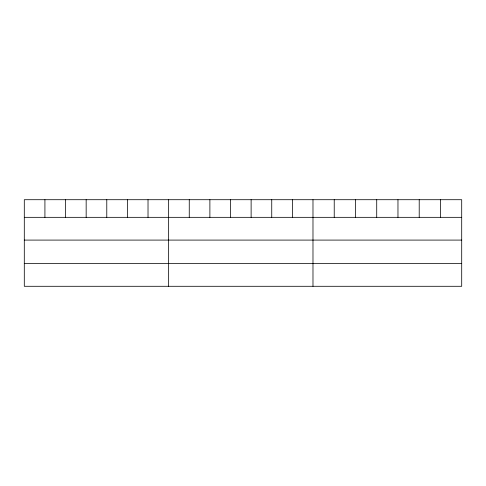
<?xml version="1.0" encoding="UTF-8"?>
<svg xmlns="http://www.w3.org/2000/svg" width="486" height="486" viewBox="0 0 486 486"><rect width="100%" height="100%" fill="white"/><g stroke="black" fill="none" stroke-linecap="round" stroke-linejoin="round"><path stroke-width="0.73" d="M461.7 240.09L461.7 199.71L24.3 199.71L24.3 286.29L461.7 286.29L461.7 240.09L24.3 240.09M24.3 217.333L461.7 217.333M24.3 263.534L461.7 263.534M440.456 199.71L440.456 217.333M419.211 199.71L419.211 217.333M397.967 199.71L397.967 217.333M376.717 199.71L376.717 217.333M355.473 199.71L355.473 217.333M334.228 199.71L334.228 217.333M312.984 199.71L312.984 286.29M292.365 199.71L292.365 217.333M271.741 199.71L271.741 217.333M251.122 199.71L251.122 217.333M230.504 199.71L230.504 217.333M209.885 199.71L209.885 217.333M189.261 199.71L189.261 217.333M168.642 199.71L168.642 286.29M148.023 199.71L148.023 217.333M127.399 199.71L127.399 217.333M106.78 199.71L106.78 217.333M86.162 199.71L86.162 217.333M65.543 199.71L65.543 217.333M44.919 199.71L44.919 217.333"/></g></svg>
